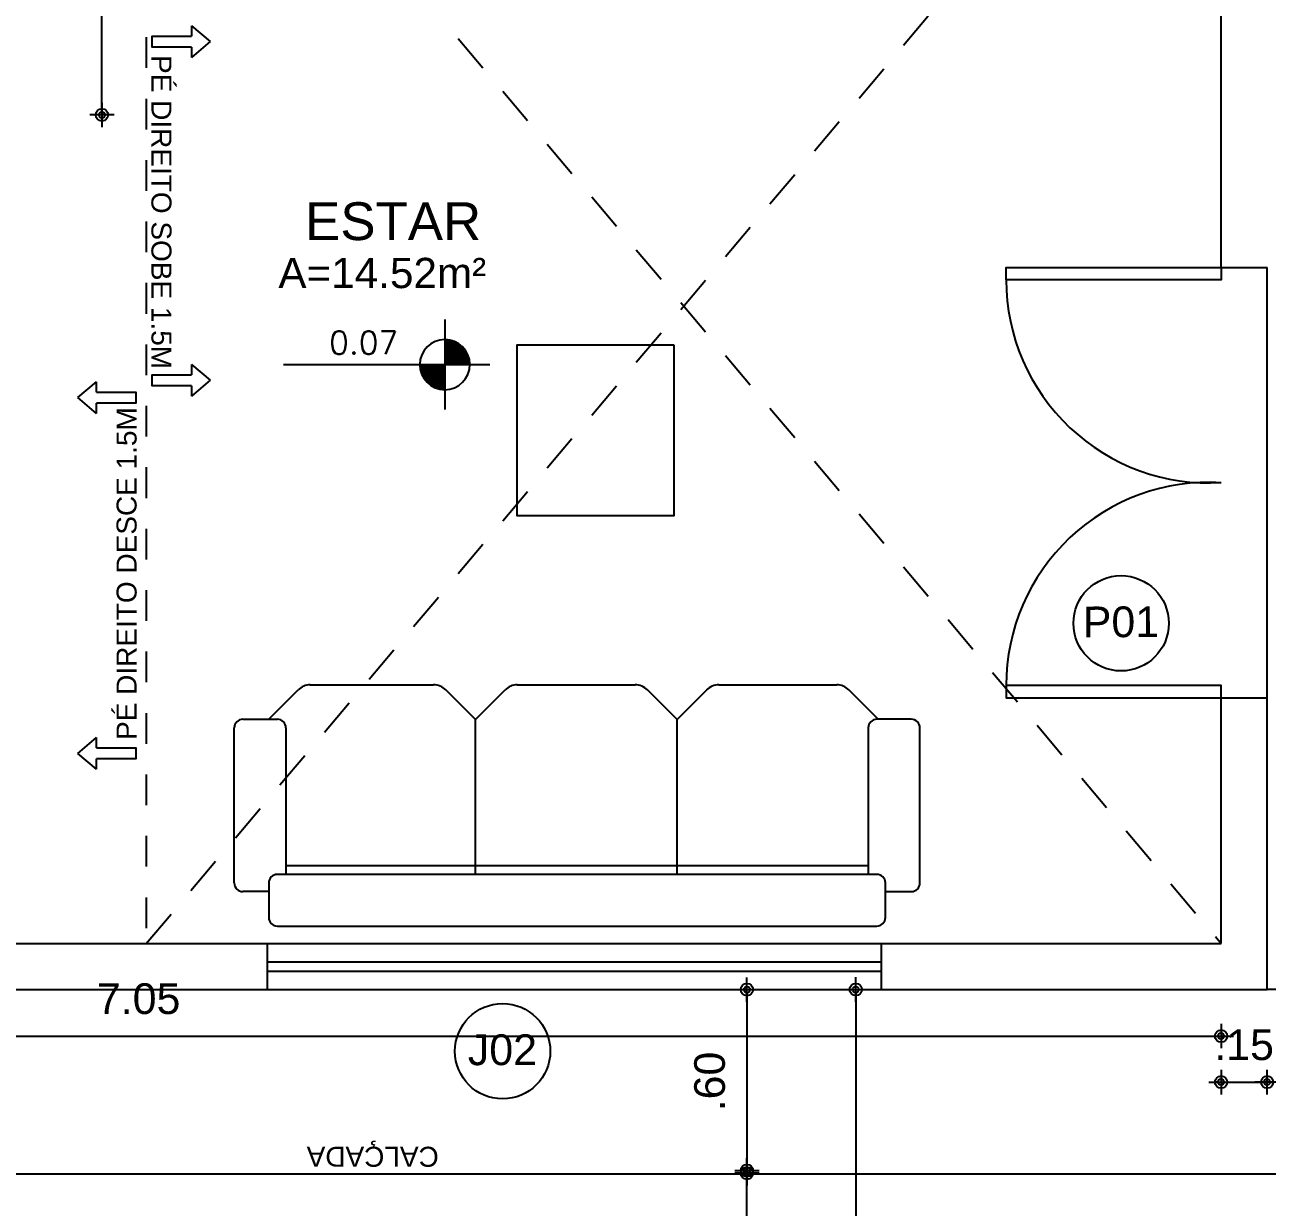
# Model space of a CAD drawing. Header units: millimetres. Extents: x 2426 to 2585, y 1215 to 1309.
# Drawn here: x 2445.256 to 2449.302, y 1275.612 to 1279.46 of the extents above; entities that cross this region are included whole.
import ezdxf

# ---------------------------------------------------------------- set-up
doc = ezdxf.new("R2010")
doc.units = ezdxf.units.MM
doc.linetypes.add('DASHED', pattern=[0.75, 0.5, -0.25])
doc.linetypes.add('HIDDEN2', pattern=[0.1875, 0.125, -0.0625])
for name, color, linetype in [('01', 1, 'Continuous'), ('02', 2, 'Continuous'), ('A-PEN-08', 8, 'Continuous'), ('A-PEN-B', 5, 'Continuous'), ('A-PEN-C', 4, 'Continuous'), ('A-PEN-G', 3, 'Continuous'), ('A-PEN-M', 6, 'Continuous'), ('MÓVEIS', 7, 'Continuous'), ('TEXTO2', 3, 'Continuous'), ('TXT_0', 7, 'Continuous')]:
    doc.layers.add(name, color=color, linetype=linetype)
doc.styles.add('ADITIVOCAD', font='ROMANS.shx')
doc.styles.add('CARIMBO_DADOS', font='arial.ttf', dxfattribs={"height": 0.1})
doc.styles.add('SANSSERIF', font='sas_____.pfb', dxfattribs={"height": 1})
doc.dimstyles.new('COTAS_EXTERNAS', dxfattribs={"dimtxt": 0.1, "dimasz": 0.01, "dimexe": 0, "dimexo": 0, "dimgap": 0.07, "dimtad": 1, "dimzin": 5, "dimdsep": 46, "dimtxsty": 'CARIMBO_DADOS', "dimblk1": 'CIRCULOS', "dimblk2": 'CIRCULOS', "dimsah": 1, "dimcen": 0, "dimse1": 1, "dimse2": 1, "dimclrd": 8, "dimclre": 8, "dimclrt": 230, "dimadec": 0, "dimazin": 0, "dimtfac": 100, "dimtix": 1, "dimtmove": 2, "dimatfit": 3, "dimldrblk": 'CIRCULOS', "dimfxl": 0, "dimtolj": 1, "dimtzin": 5, "dimarcsym": 0})

# ---------------------------------------------------------------- blocks, each defined once
blk = doc.blocks.new('Sofá02_3')
at = {"layer": '01'}
for p, q in [((-0.895, -0.1), (-0.895, -0.125)), ((0.895, -0.125), (0.895, -0.1)), ((-0.87, -0.15), (0.87, -0.15)), ((-0.845, -0.575), (-0.845, -0.15)), ((-0.845, -0.175), (0.845, -0.175)), ((-0.29, -0.15), (-0.29, -0.5993)), ((0.295, -0.15), (0.295, -0.5993)), ((0.845, -0.575), (0.845, -0.15)), ((-0.8743, -0.6), (-0.87, -0.6)), ((0.895, -0.6), (0.87, -0.6))]:
    blk.add_line(p, q, dxfattribs=at)
for centre, start, end in [((-0.87, -0.125), 180, 270), ((0.87, -0.125), 270, 0), ((-0.87, -0.575), 270, 0), ((0.87, -0.575), 180, 270)]:
    blk.add_arc(centre, 0.025, start, end, dxfattribs=at)
at = {"layer": '02'}
for p, q in [((0.87, 0), (-0.87, 0)), ((-0.895, -0.025), (-0.895, -0.1)), ((0.895, -0.1), (0.895, -0.025)), ((-0.895, -0.1), (-0.97, -0.1)), ((0.895, -0.1), (0.97, -0.1)), ((-0.995, -0.125), (-0.995, -0.575)), ((0.995, -0.125), (0.995, -0.575)), ((-0.97, -0.6), (-0.8743, -0.6)), ((-0.8743, -0.6), (-0.7889, -0.6854)), ((-0.29, -0.5993), (-0.3761, -0.6854)), ((-0.29, -0.5993), (-0.2039, -0.6854)), ((0.295, -0.5993), (0.2089, -0.6854)), ((0.295, -0.5993), (0.3811, -0.6854)), ((0.895, -0.6), (0.8096, -0.6854)), ((0.97, -0.6), (0.895, -0.6)), ((-0.4114, -0.7), (-0.7536, -0.7)), ((0.1736, -0.7), (-0.1686, -0.7)), ((0.7743, -0.7), (0.4164, -0.7))]:
    blk.add_line(p, q, dxfattribs=at)
for centre, radius, start, end in [((-0.87, -0.025), 0.025, 90, 180), ((0.87, -0.025), 0.025, 0, 90), ((-0.97, -0.125), 0.025, 90, 180), ((0.97, -0.125), 0.025, 0, 90), ((-0.97, -0.575), 0.025, 180, 270), ((0.97, -0.575), 0.025, 270, 0), ((-0.7536, -0.65), 0.05, 225, 270), ((-0.4114, -0.65), 0.05, 270, 315), ((-0.1686, -0.65), 0.05, 225, 270), ((0.1736, -0.65), 0.05, 270, 315), ((0.4164, -0.65), 0.05, 225, 270), ((0.7743, -0.65), 0.05, 270, 315)]:
    blk.add_arc(centre, radius, start, end, dxfattribs=at)
blk = doc.blocks.new('CIRCULOS')
at = {"layer": 'A-PEN-M'}
for p, q in [((-4, 0), (4, 0)), ((0, 4), (0, -4))]:
    blk.add_line(p, q, dxfattribs=at)
for radius in [2, 1]:
    blk.add_circle((0, 0), radius, dxfattribs=at)
blk = doc.blocks.new('*D147')
at = {"layer": 'A-PEN-B', "color": 8, "lineweight": -2, "transparency": 16777216}
blk.add_line((2445.5072, 1279.1769), (2445.5072, 1280.6069), dxfattribs=at)
at = {"layer": 'Defpoints', "color": 0, "transparency": 16777216}
for p in [(2445.5072, 1280.6169), (2446.0968, 1280.6169), (2446.2468, 1279.1669)]:
    blk.add_point(p, dxfattribs=at)
at = {"layer": 'A-PEN-B', "color": 8, "lineweight": -2, "transparency": 16777216, "xscale": 0.01, "yscale": 0.01, "zscale": 0.01}
for p, rotation in [((2445.5072, 1280.6169), 90), ((2445.5072, 1279.1669), 270)]:
    blk.add_blockref('CIRCULOS', p, dxfattribs=dict(at, rotation=rotation))
at = {"layer": 'A-PEN-B', "color": 230, "transparency": 16777216, "insert": (2445.3862, 1279.8919), "char_height": 0.1, "attachment_point": 5, "rotation": 90, "style": 'CARIMBO_DADOS'}
blk.add_mtext('\\A1;1.45', dxfattribs=at)
blk = doc.blocks.new('*D246')
at = {"layer": 'A-PEN-M', "color": 8, "lineweight": -2, "transparency": 16777216}
blk.add_line((2447.9618, 1276.31), (2447.9618, 1274.13), dxfattribs=at)
at = {"layer": 'Defpoints', "color": 0, "transparency": 16777216}
for p in [(2448.6136, 1276.32), (2447.9618, 1274.12), (2448.6136, 1274.12)]:
    blk.add_point(p, dxfattribs=at)
at = {"layer": 'A-PEN-M', "color": 8, "lineweight": -2, "transparency": 16777216, "xscale": 0.01, "yscale": 0.01, "zscale": 0.01}
for p, rotation in [((2447.9618, 1276.32), 90), ((2447.9618, 1274.12), 270)]:
    blk.add_blockref('CIRCULOS', p, dxfattribs=dict(at, rotation=rotation))
at = {"layer": 'A-PEN-M', "color": 230, "transparency": 16777216, "insert": (2447.8407, 1275.22), "char_height": 0.1, "attachment_point": 5, "rotation": 90, "style": 'CARIMBO_DADOS'}
blk.add_mtext('\\A1;2.20', dxfattribs=at)
blk = doc.blocks.new('*D264')
at = {"layer": 'A-PEN-M', "color": 8, "lineweight": -2, "ltscale": 0.25, "transparency": 16777216}
blk.add_line((2449.667, 1279.31), (2449.667, 1276.48), dxfattribs=at)
at = {"layer": 'Defpoints', "color": 0, "ltscale": 0.25, "transparency": 16777216}
for p in [(2449.3016, 1279.32), (2449.1516, 1276.47), (2449.667, 1276.47)]:
    blk.add_point(p, dxfattribs=at)
at = {"layer": 'A-PEN-M', "color": 8, "lineweight": -2, "ltscale": 0.25, "transparency": 16777216, "xscale": 0.01, "yscale": 0.01, "zscale": 0.01}
for p, rotation in [((2449.667, 1279.32), 90), ((2449.667, 1276.47), 270)]:
    blk.add_blockref('CIRCULOS', p, dxfattribs=dict(at, rotation=rotation))
at = {"layer": 'A-PEN-M', "color": 230, "ltscale": 0.25, "transparency": 16777216, "insert": (2449.546, 1277.895), "char_height": 0.1, "attachment_point": 5, "rotation": 90, "style": 'CARIMBO_DADOS'}
blk.add_mtext('\\A1;2.85', dxfattribs=at)
blk = doc.blocks.new('*D169')
at = {"layer": 'A-PEN-M', "color": 8, "lineweight": -2, "ltscale": 0.25, "transparency": 16777216}
for p, q in [((2449.6668, 1276.48), (2449.6668, 1276.49)), ((2449.6668, 1276.32), (2449.6668, 1276.47)), ((2449.6668, 1276.31), (2449.6668, 1276.3))]:
    blk.add_line(p, q, dxfattribs=at)
at = {"layer": 'Defpoints', "color": 0, "ltscale": 0.25, "transparency": 16777216}
for p in [(2449.1114, 1276.47), (2449.6668, 1276.47), (2449.2614, 1276.32)]:
    blk.add_point(p, dxfattribs=at)
at = {"layer": 'A-PEN-M', "color": 8, "lineweight": -2, "ltscale": 0.25, "transparency": 16777216, "xscale": 0.01, "yscale": 0.01, "zscale": 0.01}
for p, rotation in [((2449.6668, 1276.47), 270), ((2449.6668, 1276.32), 90)]:
    blk.add_blockref('CIRCULOS', p, dxfattribs=dict(at, rotation=rotation))
at = {"layer": 'A-PEN-M', "color": 230, "ltscale": 0.25, "transparency": 16777216, "insert": (2449.5457, 1276.395), "char_height": 0.1, "attachment_point": 5, "rotation": 90, "style": 'CARIMBO_DADOS'}
blk.add_mtext('\\A1;.15', dxfattribs=at)
blk = doc.blocks.new('*D170')
at = {"layer": 'A-PEN-M', "color": 8, "lineweight": -2, "ltscale": 0.25, "transparency": 16777216}
blk.add_line((2442.1116, 1276.1686), (2449.1416, 1276.1686), dxfattribs=at)
at = {"layer": 'Defpoints', "color": 0, "ltscale": 0.25, "transparency": 16777216}
for p in [(2442.1016, 1276.1686), (2449.1516, 1276.1686), (2449.1516, 1276.1686)]:
    blk.add_point(p, dxfattribs=at)
at = {"layer": 'A-PEN-M', "color": 8, "lineweight": -2, "ltscale": 0.25, "transparency": 16777216, "xscale": 0.01, "yscale": 0.01, "zscale": 0.01, "rotation": 180}
blk.add_blockref('CIRCULOS', (2442.1016, 1276.1686), dxfattribs=at)
at = {"layer": 'A-PEN-M', "color": 8, "lineweight": -2, "ltscale": 0.25, "transparency": 16777216, "xscale": 0.01, "yscale": 0.01, "zscale": 0.01}
blk.add_blockref('CIRCULOS', (2449.1516, 1276.1686), dxfattribs=at)
at = {"layer": 'A-PEN-M', "color": 230, "ltscale": 0.25, "transparency": 16777216, "insert": (2445.6266, 1276.2896), "char_height": 0.1, "attachment_point": 5, "style": 'CARIMBO_DADOS'}
blk.add_mtext('\\A1;7.05', dxfattribs=at)
blk = doc.blocks.new('Adc_nivelpl')
h = blk.add_hatch()
h.set_pattern_fill('_U', color=256, scale=0.005, angle=45, style=0, double=1)
h.set_pattern_definition([(45, (-5.8772514, -3.5161936), (-0.003535534, 0.003535534), []), (135, (-5.8772514, -3.5161936), (-0.003535534, -0.003535534), [])])
h.paths.add_polyline_path([(0.1954, -0.0865, 0.414214), (0.0865, -0.1954), (0.1954, -0.1954)])
h.paths.add_polyline_path([(0.1954, -0.1954), (0.1954, -0.3043, 0.414214), (0.3043, -0.1954)])
for p, q in [((0.1954, 0), (0.1954, -0.3908)), ((0.8958, -0.1954), (0, -0.1954))]:
    blk.add_line(p, q)
blk.add_circle((0.1954, -0.1954), 0.1089)
at = {"flags": 8}
blk.add_attdef('NIVEL', (0.3642, -0.1501), '', height=0.1, dxfattribs=at)
blk = doc.blocks.new('*D172')
at = {"layer": 'A-PEN-M', "color": 8, "lineweight": -2, "ltscale": 0.25, "transparency": 16777216}
blk.add_line((2447.6076, 1274.14), (2447.6076, 1275.7205), dxfattribs=at)
at = {"layer": 'Defpoints', "color": 0, "ltscale": 0.25, "transparency": 16777216}
for p in [(2447.6076, 1275.7305), (2447.9618, 1275.7305), (2447.9618, 1274.13)]:
    blk.add_point(p, dxfattribs=at)
at = {"layer": 'A-PEN-M', "color": 8, "lineweight": -2, "ltscale": 0.25, "transparency": 16777216, "xscale": 0.01, "yscale": 0.01, "zscale": 0.01}
for p, rotation in [((2447.6076, 1275.7305), 90), ((2447.6076, 1274.13), 270)]:
    blk.add_blockref('CIRCULOS', p, dxfattribs=dict(at, rotation=rotation))
at = {"layer": 'A-PEN-M', "color": 230, "ltscale": 0.25, "transparency": 16777216, "insert": (2447.4865, 1274.9303), "char_height": 0.1, "attachment_point": 5, "rotation": 90, "style": 'CARIMBO_DADOS'}
blk.add_mtext('\\A1;1.60', dxfattribs=at)
blk = doc.blocks.new('*D173')
at = {"layer": 'A-PEN-M', "color": 8, "lineweight": -2, "ltscale": 0.25, "transparency": 16777216}
blk.add_line((2447.6076, 1276.3096), (2447.6076, 1275.7317), dxfattribs=at)
at = {"layer": 'Defpoints', "color": 0, "ltscale": 0.25, "transparency": 16777216}
for p in [(2447.9618, 1276.3196), (2447.6076, 1275.7217), (2447.9618, 1275.7217)]:
    blk.add_point(p, dxfattribs=at)
at = {"layer": 'A-PEN-M', "color": 8, "lineweight": -2, "ltscale": 0.25, "transparency": 16777216, "xscale": 0.01, "yscale": 0.01, "zscale": 0.01}
for p, rotation in [((2447.6076, 1276.3196), 90), ((2447.6076, 1275.7217), 270)]:
    blk.add_blockref('CIRCULOS', p, dxfattribs=dict(at, rotation=rotation))
at = {"layer": 'A-PEN-M', "color": 230, "ltscale": 0.25, "transparency": 16777216, "insert": (2447.4865, 1276.0206), "char_height": 0.1, "attachment_point": 5, "rotation": 90, "style": 'CARIMBO_DADOS'}
blk.add_mtext('\\A1;.60', dxfattribs=at)
blk = doc.blocks.new('*D210')
at = {"layer": 'A-PEN-B', "color": 8, "lineweight": -2, "ltscale": 0.25, "transparency": 16777216}
for p, q in [((2449.1416, 1276.0186), (2449.1316, 1276.0186)), ((2449.1516, 1276.0186), (2449.3016, 1276.0186)), ((2449.3116, 1276.0186), (2449.3216, 1276.0186))]:
    blk.add_line(p, q, dxfattribs=at)
at = {"layer": 'Defpoints', "color": 0, "ltscale": 0.25, "transparency": 16777216}
for p in [(2449.1516, 1276.47), (2449.3016, 1276.32), (2449.3016, 1276.0186)]:
    blk.add_point(p, dxfattribs=at)
at = {"layer": 'A-PEN-B', "color": 8, "lineweight": -2, "ltscale": 0.25, "transparency": 16777216, "xscale": 0.01, "yscale": 0.01, "zscale": 0.01}
blk.add_blockref('CIRCULOS', (2449.1516, 1276.0186), dxfattribs=at)
at = {"layer": 'A-PEN-B', "color": 8, "lineweight": -2, "ltscale": 0.25, "transparency": 16777216, "xscale": 0.01, "yscale": 0.01, "zscale": 0.01, "rotation": 180}
blk.add_blockref('CIRCULOS', (2449.3016, 1276.0186), dxfattribs=at)
at = {"layer": 'A-PEN-B', "color": 230, "ltscale": 0.25, "transparency": 16777216, "insert": (2449.2266, 1276.1396), "char_height": 0.1, "attachment_point": 5, "style": 'CARIMBO_DADOS'}
blk.add_mtext('\\A1;.15', dxfattribs=at)

msp = doc.modelspace()

# ---------------------------------------------------------------- linework, layer by layer
at = {"layer": 'A-PEN-08', "color": 0, "ltscale": 7}
for centre, start, end in [((2449.1127, 1278.63), 180, 273.3694), ((2449.1127, 1277.31), 86.6306, 180)]:
    msp.add_arc(centre, 0.6611, start, end, dxfattribs=at)
at = {"layer": 'A-PEN-B', "color": 252, "linetype": 'HIDDEN2', "ltscale": 0.25}
msp.add_line((2445.6516, 1280.62), (2445.6516, 1276.47), dxfattribs=at)
at = {"layer": 'A-PEN-B', "color": 252, "linetype": 'DASHED', "ltscale": 0.25}
for p, q in [((2445.6516, 1280.62), (2449.1516, 1276.47)), ((2445.6516, 1276.47), (2449.1516, 1280.62))]:
    msp.add_line(p, q, dxfattribs=at)
at = {"layer": 'A-PEN-B'}
for p, q in [((2449.1516, 1278.67), (2449.1516, 1279.57)), ((2449.1516, 1278.67), (2449.3016, 1278.67)), ((2449.1516, 1276.47), (2449.1516, 1277.27)), ((2449.1516, 1277.27), (2449.3016, 1277.27)), ((2449.3016, 1276.32), (2449.3016, 1277.27)), ((2442.1016, 1276.47), (2449.1516, 1276.47))]:
    msp.add_line(p, q, dxfattribs=at)
at = {"layer": 'A-PEN-B', "color": 6, "ltscale": 0.25}
for p, q in [((2445.7984, 1279.4572), (2445.8596, 1279.4057)), ((2445.7984, 1279.4572), (2445.7984, 1279.4233)), ((2445.8596, 1279.4057), (2445.7984, 1279.354)), ((2445.7984, 1279.3881), (2445.7984, 1279.354)), ((2445.7984, 1278.3548), (2445.8596, 1278.3033)), ((2445.7984, 1278.3548), (2445.7984, 1278.3209)), ((2445.4286, 1278.2467), (2445.4897, 1278.2984)), ((2445.4897, 1278.2643), (2445.4897, 1278.2984)), ((2445.8596, 1278.3033), (2445.7984, 1278.2516)), ((2445.7984, 1278.2857), (2445.7984, 1278.2516)), ((2445.4897, 1278.1951), (2445.4286, 1278.2467)), ((2445.4897, 1278.1951), (2445.4897, 1278.2291)), ((2445.4286, 1277.0888), (2445.4897, 1277.1404)), ((2445.4897, 1277.1063), (2445.4897, 1277.1404)), ((2445.4897, 1277.0372), (2445.4286, 1277.0888)), ((2445.4897, 1277.0372), (2445.4897, 1277.0712))]:
    msp.add_line(p, q, dxfattribs=at)
at = {"layer": 'A-PEN-B', "color": 253, "ltscale": 0.25}
msp.add_line((2452.5016, 1276.32), (2449.3016, 1276.32), dxfattribs=at)
at = {"layer": 'A-PEN-B', "color": 253}
msp.add_lwpolyline([(2442.7016, 1275.72), (2453.1016, 1275.72), (2453.1016, 1283.42)], dxfattribs=at)
at = {"layer": 'A-PEN-B', "color": 6, "ltscale": 0.25}
for points in [[(2445.7984, 1279.3881), (2445.6705, 1279.3881), (2445.6705, 1279.4233), (2445.7984, 1279.4233)], [(2445.7984, 1278.2857), (2445.6705, 1278.2857), (2445.6705, 1278.3209), (2445.7984, 1278.3209)], [(2445.4897, 1278.2643), (2445.6177, 1278.2643), (2445.6177, 1278.2291), (2445.4897, 1278.2291)], [(2445.4897, 1277.1063), (2445.6177, 1277.1063), (2445.6177, 1277.0712), (2445.4897, 1277.0712)]]:
    msp.add_lwpolyline(points, dxfattribs=at)
at = {"layer": 'A-PEN-B'}
msp.add_lwpolyline([(2442.1016, 1276.32), (2449.3016, 1276.32)], dxfattribs=at)
at = {"layer": 'A-PEN-C'}
for p, q in [((2449.3016, 1277.27), (2449.3016, 1278.67)), ((2446.0462, 1276.47), (2448.0462, 1276.47)), ((2446.0462, 1276.32), (2446.0462, 1276.47)), ((2448.0462, 1276.32), (2448.0462, 1276.47)), ((2446.0462, 1276.32), (2448.0462, 1276.32))]:
    msp.add_line(p, q, dxfattribs=at)
for centre in [(2448.826, 1277.5122), (2446.8118, 1276.1191)]:
    msp.add_circle(centre, 0.1552, dxfattribs=at)
at = {"layer": 'A-PEN-G'}
for p, q in [((2446.0462, 1276.41), (2448.0462, 1276.41)), ((2446.0462, 1276.38), (2448.0462, 1276.38))]:
    msp.add_line(p, q, dxfattribs=at)
for points in [[(2449.1516, 1278.67), (2449.1516, 1278.63), (2448.4516, 1278.63), (2448.4516, 1278.67)], [(2449.1516, 1277.27), (2449.1516, 1277.31), (2448.4516, 1277.31), (2448.4516, 1277.27)]]:
    msp.add_lwpolyline(points, close=True, dxfattribs=at)
at = {"layer": 'MÓVEIS'}
msp.add_lwpolyline([(2447.3694, 1278.4185), (2447.3694, 1277.8625), (2446.8597, 1277.8625), (2446.8597, 1278.4185)], close=True, dxfattribs=at)

# ---------------------------------------------------------------- block references
at = {"xscale": 1.121999999999844, "yscale": 1.121999999999844, "zscale": 1.121999999999844, "rotation": 180}
msp.add_blockref('Sofá02_3', (2447.0544, 1276.5266), dxfattribs=at)
at = {"layer": 'TXT_0'}
ref = msp.add_blockref('Adc_nivelpl', (2446.7703, 1278.5009), dxfattribs=dict(at, xscale=-0.75, yscale=0.75, zscale=0.75))
ref.add_attrib('NIVEL', '0.07', (2446.2471, 1278.3884), dxfattribs={"height": 0.075, "style": 'ADITIVOCAD', "flags": 8})

# ---------------------------------------------------------------- texts
at = {"layer": 'A-PEN-C', "char_height": 0.1, "attachment_point": 5, "rotation": 0.1076, "style": 'CARIMBO_DADOS'}
for s, insert in [('P01', (2448.8255, 1277.5163)), ('J02', (2446.8113, 1276.1232))]:
    msp.add_mtext(s, dxfattribs=dict(at, insert=insert))
at = {"layer": 'TEXTO2', "color": 253, "style": 'SANSSERIF'}
for s, height, rotation, p in [('PÉ DIREITO SOBE 1.5M', 0.065207, 270, (2445.6682, 1279.362)), ('PÉ DIREITO DESCE 1.5M', 0.065207, 90, (2445.6199, 1277.1325)), ('CALÇADA', 0.06521, 180, (2446.6041, 1275.8082))]:
    msp.add_text(s, height=height, rotation=rotation, dxfattribs=at).set_placement(p)
at = {"layer": 'TEXTO2', "style": 'SANSSERIF'}
msp.add_text('ESTAR', height=0.12312, dxfattribs=at).set_placement((2446.1687, 1278.7596))
at = {"layer": 'TXT_0', "style": 'SANSSERIF'}
msp.add_text('A=14.52m²', height=0.0985, dxfattribs=at).set_placement((2446.0816, 1278.6033))

# ---------------------------------------------------------------- dimensions: what is measured, and where the dimension line sits
at = {"layer": 'A-PEN-B'}
dim = msp.add_linear_dim(base=(2445.5072, 1280.6169), p1=(2446.2468, 1279.1669), p2=(2446.0968, 1280.6169), angle=90, dimstyle='COTAS_EXTERNAS', override={"dimfxl": 0}, dxfattribs=at)
dim.commit()
dim.dimension.update_dxf_attribs({"geometry": '*D147', "text_midpoint": (2445.3862, 1279.8919)})
at = {"layer": 'A-PEN-B', "color": 6, "ltscale": 0.25}
dim = msp.add_linear_dim(base=(2449.3016, 1276.0186), p1=(2449.1516, 1276.47), p2=(2449.3016, 1276.32), angle=180, dimstyle='COTAS_EXTERNAS', override={"dimfxl": 0}, dxfattribs=at)
dim.commit()
dim.dimension.update_dxf_attribs({"geometry": '*D210', "text_midpoint": (2449.2266, 1276.1396)})
at = {"layer": 'A-PEN-M', "color": 3, "ltscale": 0.25}
for base, p1, p2, angle, picture, middle in [((2449.667, 1276.47), (2449.3016, 1279.32), (2449.1516, 1276.47), 90, '*D264', (2449.546, 1277.895)), ((2449.6668, 1276.47), (2449.2614, 1276.32), (2449.1114, 1276.47), 90, '*D169', (2449.5457, 1276.395)), ((2449.1516, 1276.1686), (2442.1016, 1276.1686), (2449.1516, 1276.1686), 180, '*D170', (2445.6266, 1276.2896)), ((2447.6076, 1275.7217), (2447.9618, 1276.3196), (2447.9618, 1275.7217), 90, '*D173', (2447.4865, 1276.0206)), ((2447.6076, 1275.7305), (2447.9618, 1274.13), (2447.9618, 1275.7305), 90, '*D172', (2447.4865, 1274.9303))]:
    dim = msp.add_linear_dim(base=base, p1=p1, p2=p2, angle=angle, dimstyle='COTAS_EXTERNAS', override={"dimfxl": 0}, dxfattribs=at)
    dim.commit()
    dim.dimension.update_dxf_attribs({"geometry": picture, "text_midpoint": middle})
at = {"layer": 'A-PEN-M'}
dim = msp.add_linear_dim(base=(2447.9618, 1274.12), p1=(2448.6136, 1276.32), p2=(2448.6136, 1274.12), angle=90, dimstyle='COTAS_EXTERNAS', override={"dimfxl": 0}, dxfattribs=at)
dim.commit()
dim.dimension.update_dxf_attribs({"geometry": '*D246', "text_midpoint": (2447.8407, 1275.22)})

doc.saveas('drawing.dxf')
